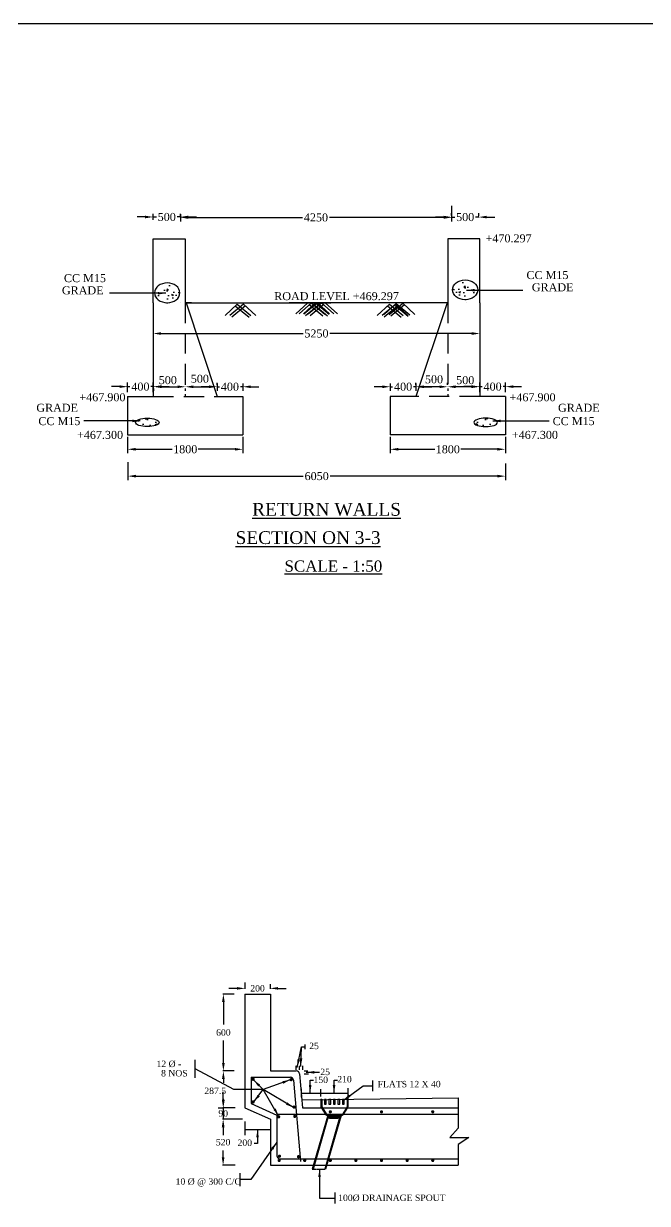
# Model space of a CAD drawing. Header units: millimetres. Extents: x 173 to 1182, y 179 to 1915.
# Drawn here: x 677 to 871.9, y 400 to 768.6 of the extents above; entities that cross this region are included whole.
import ezdxf

# ---------------------------------------------------------------- set-up
doc = ezdxf.new("R2010")
doc.units = ezdxf.units.MM
doc.linetypes.add('DASHED', pattern=[0.75, 0.5, -0.25])
doc.linetypes.add('HIDDEN', pattern=[9.525, 6.35, -3.175])
doc.styles.add('ROMANS', font='romans')
doc.styles.get("Standard").update_dxf_attribs({"font": 'times.ttf'})
doc.styles.add('TIMES NEW ROMAN', font='times.ttf')
doc.dimstyles.new('ISO-25', dxfattribs={"dimtxt": 2.5, "dimasz": 2.5, "dimexe": 1.25, "dimexo": 0.625, "dimtad": 0, "dimtih": 1, "dimtoh": 1, "dimlfac": 100, "dimtxsty": 'TIMES NEW ROMAN', "dimcen": 2.5, "dimadec": 0, "dimazin": 0, "dimtfac": 1, "dimtmove": 0, "dimatfit": 3, "dimfxl": 1, "dimarcsym": 0})
doc.dimstyles.get("Standard").update_dxf_attribs({"dimtxt": 2, "dimasz": 2.5, "dimexe": 0.18, "dimexo": 0.18, "dimgap": 1.5, "dimtad": 0, "dimtih": 1, "dimtoh": 1, "dimdec": 0, "dimlfac": 100, "dimzin": 0, "dimdsep": 46, "dimtxsty": 'ROMANS', "dimcen": 0.09, "dimadec": 0, "dimazin": 0, "dimtfac": 1, "dimtdec": 0, "dimtofl": 0, "dimtmove": 1, "dimatfit": 1, "dimfxl": 1, "dimtolj": 1, "dimtzin": 0, "dimarcsym": 0})

# ---------------------------------------------------------------- blocks, each defined once
blk = doc.blocks.new('*D21')
at = {"color": 0, "linetype": 'ByBlock', "lineweight": -2, "transparency": 16777216}
for p, q in [((717.47, 672.04), (717.47, 670.52)), ((719.97, 671.77), (764.35, 671.77)), ((817.04, 671.77), (772.67, 671.77)), ((819.54, 672.04), (819.54, 670.52))]:
    blk.add_line(p, q, dxfattribs=at)
at = {"color": 0, "linetype": 'ByBlock', "transparency": 16777216}
for points in [[(719.97, 672.19), (719.97, 671.35), (717.47, 671.77)], [(817.04, 672.19), (817.04, 671.35), (819.54, 671.77)]]:
    blk.add_solid(points, dxfattribs=at)
at = {"layer": 'Defpoints', "color": 0, "linetype": 'ByBlock', "transparency": 16777216}
for p in [(717.47, 672.67), (717.47, 671.77), (819.54, 672.67)]:
    blk.add_point(p, dxfattribs=at)
at = {"color": 0, "linetype": 'ByBlock', "transparency": 16777216, "insert": (768.51, 671.77), "char_height": 2.5, "attachment_point": 5}
blk.add_mtext('5250', dxfattribs=at)
blk = doc.blocks.new('*D22')
at = {"color": 0, "linetype": 'ByBlock', "lineweight": -2, "transparency": 16777216}
for p, q in [((709.6, 631.57), (709.6, 625.96)), ((827.55, 631.21), (827.55, 625.96)), ((712.1, 627.21), (764.41, 627.21)), ((825.05, 627.21), (772.75, 627.21))]:
    blk.add_line(p, q, dxfattribs=at)
at = {"color": 0, "linetype": 'ByBlock', "transparency": 16777216}
for points in [[(712.1, 627.63), (712.1, 626.8), (709.6, 627.21)], [(825.05, 627.63), (825.05, 626.8), (827.55, 627.21)]]:
    blk.add_solid(points, dxfattribs=at)
at = {"layer": 'Defpoints', "color": 0, "linetype": 'ByBlock', "transparency": 16777216}
for p in [(709.6, 632.19), (827.55, 631.83), (709.6, 627.21)]:
    blk.add_point(p, dxfattribs=at)
at = {"color": 0, "linetype": 'ByBlock', "transparency": 16777216, "insert": (768.58, 627.21), "char_height": 2.5, "attachment_point": 5}
blk.add_mtext('6050', dxfattribs=at)
blk = doc.blocks.new('*D23')
at = {"color": 0, "linetype": 'ByBlock', "lineweight": -2, "transparency": 16777216}
for p, q in [((810.74, 711.67), (810.74, 706.78)), ((725.98, 709.07), (725.98, 706.78)), ((728.48, 708.03), (764.14, 708.03)), ((808.24, 708.03), (772.58, 708.03))]:
    blk.add_line(p, q, dxfattribs=at)
at = {"color": 0, "linetype": 'ByBlock', "transparency": 16777216}
for points in [[(728.48, 708.44), (728.48, 707.61), (725.98, 708.03)], [(808.24, 708.44), (808.24, 707.61), (810.74, 708.03)]]:
    blk.add_solid(points, dxfattribs=at)
at = {"layer": 'Defpoints', "color": 0, "linetype": 'ByBlock', "transparency": 16777216}
for p in [(810.74, 712.3), (725.98, 709.7), (725.98, 708.03)]:
    blk.add_point(p, dxfattribs=at)
at = {"color": 0, "linetype": 'ByBlock', "transparency": 16777216, "insert": (768.36, 708.03), "char_height": 2.5, "attachment_point": 5}
blk.add_mtext('4250', dxfattribs=at)
blk = doc.blocks.new('*D24')
at = {"color": 0, "linetype": 'ByBlock', "lineweight": -2, "transparency": 16777216}
for p, q in [((714.99, 708.18), (712.49, 708.18)), ((717.49, 707.3), (717.49, 709.18)), ((717.49, 708.18), (718.49, 708.18)), ((725.98, 708.18), (724.97, 708.18)), ((725.98, 708.09), (725.98, 709.18)), ((728.48, 708.18), (730.98, 708.18))]:
    blk.add_line(p, q, dxfattribs=at)
at = {"color": 0, "linetype": 'ByBlock', "transparency": 16777216}
for points in [[(714.99, 708.59), (714.99, 707.76), (717.49, 708.18)], [(728.48, 708.59), (728.48, 707.76), (725.98, 708.18)]]:
    blk.add_solid(points, dxfattribs=at)
at = {"layer": 'Defpoints', "color": 0, "linetype": 'ByBlock', "transparency": 16777216}
for p in [(717.49, 708.18), (725.98, 707.84), (717.49, 707.05)]:
    blk.add_point(p, dxfattribs=at)
at = {"color": 0, "linetype": 'ByBlock', "transparency": 16777216, "insert": (721.73, 708.18), "char_height": 2.5, "attachment_point": 5}
blk.add_mtext('500', dxfattribs=at)
blk = doc.blocks.new('*D25')
at = {"color": 0, "linetype": 'ByBlock', "lineweight": -2, "transparency": 16777216}
for p, q in [((808.24, 708.14), (805.74, 708.14)), ((810.74, 708.6), (810.74, 709.39)), ((810.74, 708.14), (811.74, 708.14)), ((819.23, 708.14), (818.22, 708.14)), ((819.23, 708.43), (819.23, 709.39)), ((821.73, 708.14), (824.23, 708.14))]:
    blk.add_line(p, q, dxfattribs=at)
at = {"color": 0, "linetype": 'ByBlock', "transparency": 16777216}
for points in [[(808.24, 708.56), (808.24, 707.73), (810.74, 708.14)], [(821.73, 708.56), (821.73, 707.73), (819.23, 708.14)]]:
    blk.add_solid(points, dxfattribs=at)
at = {"layer": 'Defpoints', "color": 0, "linetype": 'ByBlock', "transparency": 16777216}
for p in [(810.74, 708.14), (810.74, 707.97), (819.23, 707.81)]:
    blk.add_point(p, dxfattribs=at)
at = {"color": 0, "linetype": 'ByBlock', "transparency": 16777216, "insert": (814.98, 708.14), "char_height": 2.5, "attachment_point": 5}
blk.add_mtext('500', dxfattribs=at)
blk = doc.blocks.new('*D35')
at = {"color": 0, "lineweight": -2, "transparency": 16777216}
for p, q in [((739.37, 432.39), (739.37, 434.89)), ((737.8, 429.89), (739.55, 429.89)), ((739.37, 429.89), (739.37, 426.29)), ((745.44, 426.29), (739.19, 426.29)), ((739.37, 423.79), (739.37, 421.29))]:
    blk.add_line(p, q, dxfattribs=at)
at = {"color": 0, "transparency": 16777216}
for points in [[(738.95, 432.39), (739.79, 432.39), (739.37, 429.89)], [(738.95, 423.79), (739.79, 423.79), (739.37, 426.29)]]:
    blk.add_solid(points, dxfattribs=at)
at = {"layer": 'Defpoints', "color": 0, "transparency": 16777216}
for p in [(737.62, 429.89), (739.37, 426.29), (745.62, 426.29)]:
    blk.add_point(p, dxfattribs=at)
at = {"color": 0, "transparency": 16777216, "insert": (739.37, 428.09), "char_height": 2, "attachment_point": 5}
blk.add_mtext('\\A1;90', dxfattribs=at)
blk = doc.blocks.new('*D36')
at = {"color": 0, "lineweight": -2, "transparency": 16777216}
for p, q in [((743.08, 426.29), (739.17, 426.29)), ((739.35, 423.79), (739.35, 421.61)), ((739.35, 414.39), (739.35, 416.57)), ((743.08, 411.89), (739.17, 411.89))]:
    blk.add_line(p, q, dxfattribs=at)
at = {"color": 0, "transparency": 16777216}
for points in [[(738.93, 423.79), (739.76, 423.79), (739.35, 426.29)], [(738.93, 414.39), (739.76, 414.39), (739.35, 411.89)]]:
    blk.add_solid(points, dxfattribs=at)
at = {"layer": 'Defpoints', "color": 0, "transparency": 16777216}
for p in [(743.26, 426.29), (739.35, 411.89), (743.26, 411.89)]:
    blk.add_point(p, dxfattribs=at)
at = {"color": 0, "transparency": 16777216, "insert": (739.35, 419.09), "char_height": 2, "attachment_point": 5}
blk.add_mtext('\\A1;520', dxfattribs=at)
blk = doc.blocks.new('*D39')
at = {"color": 0, "lineweight": -2, "transparency": 16777216}
for p, q in [((746.17, 469.04), (746.17, 466.99)), ((754.02, 468.53), (754.02, 466.99)), ((743.67, 467.17), (741.17, 467.17)), ((756.52, 467.17), (759.02, 467.17))]:
    blk.add_line(p, q, dxfattribs=at)
at = {"color": 0, "transparency": 16777216}
for points in [[(743.67, 467.59), (743.67, 466.76), (746.17, 467.17)], [(756.52, 467.59), (756.52, 466.76), (754.02, 467.17)]]:
    blk.add_solid(points, dxfattribs=at)
at = {"layer": 'Defpoints', "color": 0, "transparency": 16777216}
for p in [(746.17, 469.22), (754.02, 468.71), (754.02, 467.17)]:
    blk.add_point(p, dxfattribs=at)
at = {"color": 0, "transparency": 16777216, "insert": (750.1, 467.17), "char_height": 2, "attachment_point": 5}
blk.add_mtext('\\A1;200', dxfattribs=at)
blk = doc.blocks.new('*D40')
at = {"color": 0, "lineweight": -2, "transparency": 16777216}
for p, q in [((742.75, 465.39), (739.25, 465.39)), ((739.43, 462.89), (739.43, 455.91)), ((739.43, 443.89), (739.43, 450.87)), ((742.75, 441.39), (739.25, 441.39))]:
    blk.add_line(p, q, dxfattribs=at)
at = {"color": 0, "transparency": 16777216}
for points in [[(739.01, 462.89), (739.85, 462.89), (739.43, 465.39)], [(739.01, 443.89), (739.85, 443.89), (739.43, 441.39)]]:
    blk.add_solid(points, dxfattribs=at)
at = {"layer": 'Defpoints', "color": 0, "transparency": 16777216}
for p in [(739.43, 465.39), (742.93, 465.39), (742.93, 441.39)]:
    blk.add_point(p, dxfattribs=at)
at = {"color": 0, "transparency": 16777216, "insert": (739.43, 453.39), "char_height": 2, "attachment_point": 5}
blk.add_mtext('\\A1;600', dxfattribs=at)
blk = doc.blocks.new('*D41')
at = {"color": 0, "lineweight": -2, "transparency": 16777216}
for p, q in [((742.75, 441.39), (739.25, 441.39)), ((739.43, 438.89), (739.43, 437.66)), ((739.43, 432.39), (739.43, 432.62)), ((743.11, 429.89), (739.25, 429.89))]:
    blk.add_line(p, q, dxfattribs=at)
at = {"color": 0, "transparency": 16777216}
for points in [[(739.01, 438.89), (739.85, 438.89), (739.43, 441.39)], [(739.01, 432.39), (739.85, 432.39), (739.43, 429.89)]]:
    blk.add_solid(points, dxfattribs=at)
at = {"layer": 'Defpoints', "color": 0, "transparency": 16777216}
for p in [(742.93, 441.39), (739.43, 429.89), (743.29, 429.89)]:
    blk.add_point(p, dxfattribs=at)
at = {"color": 0, "transparency": 16777216, "insert": (736.88, 435.14), "char_height": 2, "attachment_point": 5}
blk.add_mtext('\\A1;287.5', dxfattribs=at)
blk = doc.blocks.new('*D60')
at = {"color": 0, "lineweight": -2, "transparency": 16777216}
for p, q in [((709.51, 653.44), (709.51, 656.42)), ((717.51, 653.44), (717.51, 656.42)), ((707.01, 655.17), (704.51, 655.17)), ((709.51, 655.17), (710.21, 655.17)), ((717.51, 655.17), (716.8, 655.17)), ((720.01, 655.17), (722.51, 655.17))]:
    blk.add_line(p, q, dxfattribs=at)
at = {"color": 0, "transparency": 16777216}
for points in [[(707.01, 655.59), (707.01, 654.76), (709.51, 655.17)], [(720.01, 655.59), (720.01, 654.76), (717.51, 655.17)]]:
    blk.add_solid(points, dxfattribs=at)
at = {"layer": 'Defpoints', "color": 0, "transparency": 16777216}
for p in [(709.51, 652.82), (717.51, 655.17), (717.51, 652.82)]:
    blk.add_point(p, dxfattribs=at)
at = {"color": 0, "transparency": 16777216, "insert": (713.51, 655.17), "char_height": 2.5, "attachment_point": 5}
blk.add_mtext('400', dxfattribs=at)
blk = doc.blocks.new('*D91')
at = {"color": 0, "lineweight": -2, "transparency": 16777216}
for p, q in [((737.48, 656.19), (737.48, 653.89)), ((745.48, 656.19), (745.48, 653.89)), ((734.98, 655.14), (732.48, 655.14)), ((737.48, 655.14), (738.18, 655.14)), ((745.48, 655.14), (744.78, 655.14)), ((747.98, 655.14), (750.48, 655.14))]:
    blk.add_line(p, q, dxfattribs=at)
at = {"color": 0, "transparency": 16777216}
for points in [[(734.98, 655.55), (734.98, 654.72), (737.48, 655.14)], [(747.98, 655.55), (747.98, 654.72), (745.48, 655.14)]]:
    blk.add_solid(points, dxfattribs=at)
at = {"layer": 'Defpoints', "color": 0, "transparency": 16777216}
for p in [(737.48, 656.82), (745.48, 656.82), (745.48, 655.14)]:
    blk.add_point(p, dxfattribs=at)
at = {"color": 0, "transparency": 16777216, "insert": (741.48, 655.14), "char_height": 2.5, "attachment_point": 5}
blk.add_mtext('400', dxfattribs=at)
blk = doc.blocks.new('*D98')
at = {"color": 0, "lineweight": -2, "transparency": 16777216}
for p, q in [((709.51, 639.49), (709.51, 634.35)), ((745.51, 639.49), (745.51, 634.35)), ((712.01, 635.6), (723.47, 635.6)), ((743.01, 635.6), (731.54, 635.6))]:
    blk.add_line(p, q, dxfattribs=at)
at = {"color": 0, "transparency": 16777216}
for points in [[(712.01, 636.02), (712.01, 635.19), (709.51, 635.6)], [(743.01, 636.02), (743.01, 635.19), (745.51, 635.6)]]:
    blk.add_solid(points, dxfattribs=at)
at = {"layer": 'Defpoints', "color": 0, "transparency": 16777216}
for p in [(709.51, 640.12), (745.51, 640.12), (745.51, 635.6)]:
    blk.add_point(p, dxfattribs=at)
at = {"color": 0, "transparency": 16777216, "insert": (727.51, 635.6), "char_height": 2.5, "attachment_point": 5, "style": 'TIMES NEW ROMAN'}
blk.add_mtext('1800', dxfattribs=at)
blk = doc.blocks.new('*D99')
at = {"color": 0, "lineweight": -2, "transparency": 16777216}
for p, q in [((737.48, 655.76), (737.48, 656.38)), ((727.51, 654.61), (727.51, 653.88)), ((730.01, 655.13), (734.98, 655.13))]:
    blk.add_line(p, q, dxfattribs=at)
at = {"color": 0, "transparency": 16777216}
for points in [[(730.01, 655.55), (730.01, 654.72), (727.51, 655.13)], [(734.98, 655.55), (734.98, 654.72), (737.48, 655.13)]]:
    blk.add_solid(points, dxfattribs=at)
at = {"layer": 'Defpoints', "color": 0, "transparency": 16777216}
for p in [(727.51, 655.24), (737.48, 655.13), (737.48, 655.13)]:
    blk.add_point(p, dxfattribs=at)
at = {"color": 0, "transparency": 16777216, "insert": (732.08, 657.62), "char_height": 2.5, "attachment_point": 5, "style": 'TIMES NEW ROMAN'}
blk.add_mtext('500', dxfattribs=at)
blk = doc.blocks.new('*D100')
at = {"color": 0, "lineweight": -2, "transparency": 16777216}
for p, q in [((727.6, 655.76), (727.6, 656.38)), ((717.62, 654.61), (717.62, 653.88)), ((720.12, 655.13), (725.1, 655.13))]:
    blk.add_line(p, q, dxfattribs=at)
at = {"color": 0, "transparency": 16777216}
for points in [[(720.12, 655.55), (720.12, 654.72), (717.62, 655.13)], [(725.1, 655.55), (725.1, 654.72), (727.6, 655.13)]]:
    blk.add_solid(points, dxfattribs=at)
at = {"layer": 'Defpoints', "color": 0, "transparency": 16777216}
for p in [(717.62, 655.24), (727.6, 655.13), (727.6, 655.13)]:
    blk.add_point(p, dxfattribs=at)
at = {"color": 0, "transparency": 16777216, "insert": (722.06, 657.19), "char_height": 2.5, "attachment_point": 5, "style": 'TIMES NEW ROMAN'}
blk.add_mtext('500', dxfattribs=at)
blk = doc.blocks.new('*D101')
at = {"color": 0, "lineweight": -2, "transparency": 16777216}
for p, q in [((819.55, 653.44), (819.55, 656.42)), ((827.55, 653.44), (827.55, 656.42)), ((817.05, 655.17), (814.55, 655.17)), ((819.55, 655.17), (820.25, 655.17)), ((827.55, 655.17), (826.85, 655.17)), ((830.05, 655.17), (832.55, 655.17))]:
    blk.add_line(p, q, dxfattribs=at)
at = {"color": 0, "transparency": 16777216}
for points in [[(817.05, 655.59), (817.05, 654.76), (819.55, 655.17)], [(830.05, 655.59), (830.05, 654.76), (827.55, 655.17)]]:
    blk.add_solid(points, dxfattribs=at)
at = {"layer": 'Defpoints', "color": 0, "transparency": 16777216}
for p in [(819.55, 655.17), (819.55, 652.82), (827.55, 652.82)]:
    blk.add_point(p, dxfattribs=at)
at = {"color": 0, "transparency": 16777216, "insert": (823.55, 655.17), "char_height": 2.5, "attachment_point": 5}
blk.add_mtext('400', dxfattribs=at)
blk = doc.blocks.new('*D102')
at = {"color": 0, "lineweight": -2, "transparency": 16777216}
for p, q in [((791.58, 656.19), (791.58, 653.89)), ((799.58, 656.19), (799.58, 653.89)), ((789.08, 655.14), (786.58, 655.14)), ((791.58, 655.14), (792.28, 655.14)), ((799.58, 655.14), (798.87, 655.14)), ((802.08, 655.14), (804.58, 655.14))]:
    blk.add_line(p, q, dxfattribs=at)
at = {"color": 0, "transparency": 16777216}
for points in [[(789.08, 655.55), (789.08, 654.72), (791.58, 655.14)], [(802.08, 655.55), (802.08, 654.72), (799.58, 655.14)]]:
    blk.add_solid(points, dxfattribs=at)
at = {"layer": 'Defpoints', "color": 0, "transparency": 16777216}
for p in [(791.58, 656.82), (799.58, 656.82), (791.58, 655.14)]:
    blk.add_point(p, dxfattribs=at)
at = {"color": 0, "transparency": 16777216, "insert": (795.58, 655.14), "char_height": 2.5, "attachment_point": 5}
blk.add_mtext('400', dxfattribs=at)
blk = doc.blocks.new('*D103')
at = {"color": 0, "lineweight": -2, "transparency": 16777216}
for p, q in [((791.55, 639.49), (791.55, 634.35)), ((827.55, 639.49), (827.55, 634.35)), ((794.05, 635.6), (805.52, 635.6)), ((825.05, 635.6), (813.59, 635.6))]:
    blk.add_line(p, q, dxfattribs=at)
at = {"color": 0, "transparency": 16777216}
for points in [[(794.05, 636.02), (794.05, 635.19), (791.55, 635.6)], [(825.05, 636.02), (825.05, 635.19), (827.55, 635.6)]]:
    blk.add_solid(points, dxfattribs=at)
at = {"layer": 'Defpoints', "color": 0, "transparency": 16777216}
for p in [(791.55, 640.12), (827.55, 640.12), (791.55, 635.6)]:
    blk.add_point(p, dxfattribs=at)
at = {"color": 0, "transparency": 16777216, "insert": (809.55, 635.6), "char_height": 2.5, "attachment_point": 5, "style": 'TIMES NEW ROMAN'}
blk.add_mtext('1800', dxfattribs=at)
blk = doc.blocks.new('*D104')
at = {"color": 0, "lineweight": -2, "transparency": 16777216}
for p, q in [((799.58, 655.76), (799.58, 656.38)), ((807.05, 655.13), (802.08, 655.13)), ((809.55, 654.61), (809.55, 653.88))]:
    blk.add_line(p, q, dxfattribs=at)
at = {"color": 0, "transparency": 16777216}
for points in [[(802.08, 655.55), (802.08, 654.72), (799.58, 655.13)], [(807.05, 655.55), (807.05, 654.72), (809.55, 655.13)]]:
    blk.add_solid(points, dxfattribs=at)
at = {"layer": 'Defpoints', "color": 0, "transparency": 16777216}
for p in [(799.58, 655.13), (799.58, 655.13), (809.55, 655.24)]:
    blk.add_point(p, dxfattribs=at)
at = {"color": 0, "transparency": 16777216, "insert": (805.24, 657.45), "char_height": 2.5, "attachment_point": 5, "style": 'TIMES NEW ROMAN'}
blk.add_mtext('500', dxfattribs=at)
blk = doc.blocks.new('*D105')
at = {"color": 0, "lineweight": -2, "transparency": 16777216}
for p, q in [((809.46, 655.76), (809.46, 656.38)), ((816.94, 655.13), (811.96, 655.13)), ((819.44, 654.61), (819.44, 653.88))]:
    blk.add_line(p, q, dxfattribs=at)
at = {"color": 0, "transparency": 16777216}
for points in [[(811.96, 655.55), (811.96, 654.72), (809.46, 655.13)], [(816.94, 655.55), (816.94, 654.72), (819.44, 655.13)]]:
    blk.add_solid(points, dxfattribs=at)
at = {"layer": 'Defpoints', "color": 0, "transparency": 16777216}
for p in [(809.46, 655.13), (809.46, 655.13), (819.44, 655.24)]:
    blk.add_point(p, dxfattribs=at)
at = {"color": 0, "transparency": 16777216, "insert": (815, 657.19), "char_height": 2.5, "attachment_point": 5, "style": 'TIMES NEW ROMAN'}
blk.add_mtext('500', dxfattribs=at)

msp = doc.modelspace()

# ---------------------------------------------------------------- hatches: boundary and pattern name
h = msp.add_hatch()
h.set_pattern_fill('AR-CONC', color=256, scale=0.03, style=0)
h.set_pattern_definition([(130, (1779.76, 879.3265), (-5.46554, -0.478173), [0.5715, -6.2865]), (185, (1779.76, 879.3265), (1.057285, 5.7317), [0.4572, -5.0292]), (79.549, (1779.3044, 879.2867), (-4.408275, 5.2535), [0.4857, -5.3427]), (133.8158, (1779.76, 880.8505), (-8.13237, -1.26127), [0.85725, -9.42975]), (83.3644, (1779.082, 880.7454), (-7.122127, 7.422767), [0.72855, -8.01405]), (188.816, (1779.76, 880.8505), (-7.12214, 7.422754), [0.6858, -7.5438]), (159, (1778.998, 880.4695), (-4.548446, -3.067966), [0.5715, -6.2865]), (214, (1778.998, 880.4695), (-1.85406, 5.52564), [0.4572, -5.0292]), (108.5486, (1778.619, 880.214), (-6.402495, 2.457686), [0.4857, -5.3427]), (142.5, (1779.7598, 879.3265), (-0.092658, 2.536651), [0, -4.96824, 0, -5.1054, 0, -5.04825]), (172.5, (1779.7598, 879.3265), (-2.00459, 3.005417), [0, -2.91084, 0, -4.85394, 0, -1.92405]), (212.5, (1781.459, 879.3265), (-4.067718, -0.1718623), [0, -1.905, 0, -5.9436, 0, -7.8867]), (222.5, (1782.221, 879.3265), (-4.443875, 0.762795), [0, -2.4765, 0, -3.94716, 0, -5.6007])])
edge = h.paths.add_edge_path()
edge.add_ellipse((721.88985, 684.472), major_axis=(3.94376, 0), ratio=0.784812663, start_angle=0, end_angle=360, ccw=False)
h = msp.add_hatch()
h.set_pattern_fill('AR-CONC', color=256, scale=0.03, style=0)
h.set_pattern_definition([(50, (-242.899, 880.286), (5.46554, -0.478173), [0.5715, -6.2865]), (355, (-242.899, 880.286), (-1.057285, 5.7317), [0.4572, -5.0292]), (100.451, (-242.4436, 880.246), (4.408275, 5.2535), [0.4857, -5.3427]), (46.1842, (-242.899, 881.81), (8.13237, -1.26127), [0.85725, -9.42975]), (96.6356, (-242.221, 881.705), (7.122127, 7.422767), [0.72855, -8.01405]), (351.184, (-242.899, 881.81), (7.12214, 7.422754), [0.6858, -7.5438]), (21, (-242.137, 881.429), (4.548446, -3.067966), [0.5715, -6.2865]), (326, (-242.137, 881.429), (1.85406, 5.52564), [0.4572, -5.0292]), (71.4514, (-241.758, 881.1733), (6.402495, 2.457686), [0.4857, -5.3427]), (37.5, (-242.899, 880.286), (0.092658, 2.536651), [0, -4.96824, 0, -5.1054, 0, -5.04825]), (7.5, (-242.899, 880.286), (2.00459, 3.005417), [0, -2.91084, 0, -4.85394, 0, -1.92405]), (327.5, (-244.5983, 880.286), (4.067718, -0.1718623), [0, -1.905, 0, -5.9436, 0, -7.8867]), (317.5, (-245.3603, 880.286), (4.443875, 0.762795), [0, -2.4765, 0, -3.94716, 0, -5.6007])])
edge = h.paths.add_edge_path()
edge.add_ellipse((814.97095, 685.43142), major_axis=(-3.94376, 0), ratio=0.784812663, start_angle=0, end_angle=360)
h = msp.add_hatch()
h.set_pattern_fill('AR-CONC', color=256, scale=0.03, style=0)
h.set_pattern_definition([(50, (-342.161, 875.74), (5.46554, -0.478173), [0.5715, -6.2865]), (355, (-342.161, 875.74), (-1.057285, 5.7317), [0.4572, -5.0292]), (100.451, (-341.7055, 875.7003), (4.408275, 5.2535), [0.4857, -5.3427]), (46.1842, (-342.161, 877.264), (8.13237, -1.26127), [0.85725, -9.42975]), (96.6356, (-341.483, 877.159), (7.122127, 7.422767), [0.72855, -8.01405]), (351.184, (-342.161, 877.264), (7.12214, 7.422754), [0.6858, -7.5438]), (21, (-341.399, 876.883), (4.548446, -3.067966), [0.5715, -6.2865]), (326, (-341.399, 876.883), (1.85406, 5.52564), [0.4572, -5.0292]), (71.4514, (-341.02, 876.6275), (6.402495, 2.457686), [0.4857, -5.3427]), (37.5, (-342.161, 875.7401), (0.092658, 2.536651), [0, -4.96824, 0, -5.1054, 0, -5.04825]), (7.5, (-342.161, 875.74), (2.00459, 3.005417), [0, -2.91084, 0, -4.85394, 0, -1.92405]), (327.5, (-343.8602, 875.7401), (4.067718, -0.1718623), [0, -1.905, 0, -5.9436, 0, -7.8867]), (317.5, (-344.6222, 875.74), (4.443875, 0.762795), [0, -2.4765, 0, -3.94716, 0, -5.6007])])
edge = h.paths.add_edge_path()
edge.add_ellipse((715.66263, 644.00704), major_axis=(-3.68465, 0), ratio=0.36, start_angle=0, end_angle=360)
h = msp.add_hatch()
h.set_pattern_fill('AR-CONC', color=256, scale=0.03, style=0)
h.set_pattern_definition([(130, (1879.218, 875.74), (-5.46554, -0.478173), [0.5715, -6.2865]), (185, (1879.218, 875.74), (1.057285, 5.7317), [0.4572, -5.0292]), (79.549, (1878.7624, 875.7003), (-4.408275, 5.2535), [0.4857, -5.3427]), (133.8158, (1879.218, 877.264), (-8.13237, -1.26127), [0.85725, -9.42975]), (83.3644, (1878.54, 877.159), (-7.122127, 7.422767), [0.72855, -8.01405]), (188.816, (1879.218, 877.264), (-7.12214, 7.422754), [0.6858, -7.5438]), (159, (1878.456, 876.883), (-4.548446, -3.067966), [0.5715, -6.2865]), (214, (1878.456, 876.883), (-1.85406, 5.52564), [0.4572, -5.0292]), (108.5486, (1878.077, 876.6275), (-6.402495, 2.457686), [0.4857, -5.3427]), (142.5, (1879.2179, 875.7401), (-0.092658, 2.536651), [0, -4.96824, 0, -5.1054, 0, -5.04825]), (172.5, (1879.218, 875.74), (-2.00459, 3.005417), [0, -2.91084, 0, -4.85394, 0, -1.92405]), (212.5, (1880.9172, 875.7401), (-4.067718, -0.1718623), [0, -1.905, 0, -5.9436, 0, -7.8867]), (222.5, (1881.679, 875.74), (-4.443875, 0.762795), [0, -2.4765, 0, -3.94716, 0, -5.6007])])
edge = h.paths.add_edge_path()
edge.add_ellipse((821.3943, 644.00704), major_axis=(3.68465, 0), ratio=0.36, start_angle=0, end_angle=360, ccw=False)
h = msp.add_hatch()
h.set_pattern_fill('LINE', color=256, scale=0.05, angle=45, style=0)
h.set_pattern_definition([(45, (729.09836, 427.98814), (-0.1122532, 0.1122532), [])])
h.paths.add_polyline_path([(772.8759, 427.75237), (772.55918, 426.65565), (775.21365, 426.65565), (775.52141, 427.72133)])

# ---------------------------------------------------------------- linework, layer by layer
for p, q in [((173.25993, 768.60179), (1063.25993, 768.60179)), ((717.50503, 681.37512), (717.50503, 701.37512)), ((717.50503, 701.37512), (727.50503, 701.37512)), ((727.50503, 701.37512), (727.50503, 681.37512)), ((819.5519, 701.37512), (809.5519, 701.37512)), ((809.5519, 701.37512), (809.5519, 681.37512)), ((819.5519, 681.37512), (819.5519, 701.37512)), ((717.50503, 681.37512), (717.50503, 652.11512)), ((726.00503, 681.37512), (726.00503, 681.37512)), ((727.50503, 681.37512), (772.98739, 681.37512)), ((729.50503, 681.37512), (727.75503, 681.37512)), ((727.75503, 681.37512), (737.50503, 652.11512)), ((739.94465, 677.43401), (743.762, 680.94326)), ((743.762, 680.94326), (739.94465, 677.43401)), ((745.75672, 680.89448), (741.48076, 677.35084)), ((746.34755, 680.38868), (742.0716, 676.84505)), ((743.15874, 680.38868), (747.43469, 676.84505)), ((743.74957, 680.89448), (748.02553, 677.35084)), ((745.74429, 680.94326), (749.56164, 677.43401)), ((809.5519, 681.37512), (760.02268, 681.37512)), ((765.8363, 681.3971), (762.01895, 677.88784)), ((763.1474, 677.88784), (766.96475, 681.3971)), ((809.5519, 681.37512), (764.06954, 681.37512)), ((768.24788, 681.3971), (764.43053, 677.88784)), ((768.82147, 681.34831), (764.54551, 677.80467)), ((769.41231, 680.84252), (765.13635, 677.29888)), ((770.2426, 681.34831), (765.96664, 677.80467)), ((766.22349, 680.84252), (770.49945, 677.29888)), ((770.83344, 680.84252), (766.55748, 677.29888)), ((766.81433, 681.34831), (771.09029, 677.80467)), ((767.64462, 680.84252), (771.92058, 677.29888)), ((768.23546, 681.34831), (772.51141, 677.80467)), ((768.80904, 681.3971), (772.62639, 677.88784)), ((773.90952, 677.88784), (770.09217, 681.3971)), ((771.22062, 681.3971), (775.03797, 677.88784)), ((791.31264, 680.94326), (787.49529, 677.43401)), ((793.30735, 680.89448), (789.03139, 677.35084)), ((793.89819, 680.38868), (789.62223, 676.84505)), ((789.65309, 677.73877), (793.47044, 681.24803)), ((793.47044, 681.24803), (789.65309, 677.73877)), ((790.70937, 680.38868), (794.98533, 676.84505)), ((795.46516, 681.19924), (791.1892, 677.6556)), ((791.30021, 680.89448), (795.57617, 677.35084)), ((796.05599, 680.69345), (791.78004, 677.14981)), ((792.86718, 680.69345), (797.14313, 677.14981)), ((793.29493, 680.94326), (797.11228, 677.43401)), ((797.11228, 677.43401), (793.29493, 680.94326)), ((793.45801, 681.19924), (797.73397, 677.6556)), ((795.45273, 681.24803), (799.27008, 677.73877)), ((809.3019, 681.37512), (799.5519, 652.11512)), ((815.36811, 681.37512), (815.36811, 681.37512)), ((819.5519, 681.37512), (819.5519, 652.11512)), ((709.50503, 652.11512), (709.50503, 640.11512)), ((709.50503, 652.11512), (717.50503, 652.11512)), ((737.50503, 652.11512), (745.50503, 652.11512)), ((745.50503, 652.11512), (745.50503, 640.11512)), ((799.5519, 652.11512), (791.5519, 652.11512)), ((791.5519, 652.11512), (791.5519, 640.11512)), ((827.5519, 652.11512), (819.5519, 652.11512)), ((827.5519, 652.11512), (827.5519, 640.11512)), ((709.50503, 640.11512), (745.50503, 640.11512)), ((827.5519, 640.11512), (791.5519, 640.11512)), ((746.1164, 465.38984), (746.1164, 429.88984)), ((746.1164, 465.38984), (754.1164, 465.38984)), ((754.1164, 465.38984), (754.1164, 441.38984)), ((764.98815, 448.20335), (764.98815, 449.5944)), ((730.62196, 439.17298), (730.62196, 444.86349)), ((762.1164, 442.93936), (762.1164, 441.72292)), ((762.1164, 442.93936), (762.1164, 441.72292)), ((763.1164, 442.93936), (763.1164, 441.72292)), ((763.1164, 442.93936), (763.1164, 441.72292)), ((764.1164, 442.93936), (764.1164, 441.72292)), ((764.1164, 442.93936), (764.1164, 441.72292)), ((742.69862, 435.56676), (730.62196, 442.01823)), ((748.1164, 439.38984), (754.1164, 439.38984)), ((748.1164, 439.38984), (748.1164, 431.18301)), ((754.1164, 441.38984), (762.19958, 441.38984)), ((754.1164, 439.38984), (760.36595, 439.38984)), ((763.19582, 440.47646), (764.1164, 429.88984)), ((764.62123, 440.47646), (766.04664, 440.47646)), ((764.7096, 441.38984), (765.8238, 441.38984)), ((751.83583, 435.56676), (742.69862, 435.56676)), ((761.36219, 438.47646), (763.56972, 413.08984)), ((763.8295, 433.18916), (763.8295, 435.74692)), ((769.90226, 433.41666), (769.90226, 435.65899)), ((778.36906, 432.51549), (778.36906, 436.01073)), ((786.09386, 435.03821), (786.09386, 438.39865)), ((763.8295, 434.46804), (778.36906, 434.46804)), ((763.89901, 432.38984), (812.79243, 432.9704)), ((770.17317, 432.46127), (769.90179, 432.46127)), ((769.91544, 432.51338), (769.91544, 430.16081)), ((770.15544, 432.51338), (770.15544, 430.11338)), ((778.36906, 432.51549), (778.0434, 432.51549)), ((778.07544, 432.51338), (778.07544, 430.11338)), ((778.31544, 432.51338), (778.31544, 432.51338)), ((778.31544, 432.51338), (778.31544, 430.11338)), ((778.31544, 432.51338), (778.31544, 430.16081)), ((812.79243, 432.9704), (812.79243, 423.4622)), ((746.1164, 429.88984), (754.1164, 426.28984)), ((748.1164, 431.18301), (756.1164, 427.58301)), ((756.1164, 427.89316), (812.79243, 427.89316)), ((764.1164, 429.88984), (812.79243, 429.88984)), ((769.98006, 429.94281), (771.46689, 427.65538)), ((770.15544, 430.11338), (771.71544, 427.71338)), ((771.71544, 427.71338), (772.8759, 427.75237)), ((772.8759, 427.75237), (772.55918, 426.65565)), ((772.8759, 427.75237), (775.52141, 427.72133)), ((775.52141, 427.72133), (775.21365, 426.65565)), ((776.51544, 427.71338), (775.52141, 427.72133)), ((778.07544, 430.11338), (776.51544, 427.71338)), ((778.25082, 429.94281), (776.76399, 427.65538)), ((746.08698, 425.53076), (746.08698, 421.3253)), ((754.1164, 426.28984), (754.1164, 411.88984)), ((756.1164, 427.58301), (756.1164, 414.88651)), ((772.0244, 427.47338), (767.17761, 410.68984)), ((772.28693, 427.48658), (767.43633, 410.68984)), ((775.93463, 427.46049), (771.09156, 410.68984)), ((776.18119, 427.45774), (771.33891, 410.68984)), ((771.80227, 427.47338), (772.54946, 427.51575)), ((772.54946, 427.51575), (772.30108, 426.65565)), ((772.55918, 426.65565), (772.30108, 426.65565)), ((772.55918, 426.65565), (775.21365, 426.65565)), ((775.50279, 426.65565), (775.21365, 426.65565)), ((775.73601, 427.46324), (775.50279, 426.65565)), ((775.73601, 427.46324), (776.42861, 427.47338)), ((746.08698, 423.10453), (754.1164, 423.10453)), ((812.79243, 423.4622), (810.19577, 420.60518)), ((810.19577, 420.60518), (816.10149, 420.54369)), ((816.10149, 420.54369), (812.79243, 418.44594)), ((812.79243, 418.44594), (812.79243, 411.88984)), ((757.1164, 413.88651), (812.79243, 413.88651)), ((744.65523, 405.3383), (744.65523, 409.48943)), ((754.1164, 411.88984), (812.79243, 411.88984)), ((774.36338, 399.99049), (774.36338, 403.35092))]:
    msp.add_line(p, q)
at = {"linetype": 'HIDDEN'}
for p, q in [((727.50503, 681.37512), (727.50503, 652.11512)), ((809.5519, 681.37512), (809.5519, 652.47512)), ((809.5519, 681.37512), (809.5519, 652.11512)), ((717.50503, 652.11512), (737.50503, 652.11512)), ((819.5519, 652.11512), (799.5519, 652.11512))]:
    msp.add_line(p, q, dxfattribs=at)
at = {"linetype": 'DASHED', "ltscale": 0.1}
msp.add_line((767.17761, 410.68984), (771.33891, 410.68984), dxfattribs=at)
at = {"const_width": 0.5}
for points in [[(748.47716, 438.7741, 1), (748.97716, 438.7741, 1)], [(760.34504, 438.65188, 1), (760.84504, 438.65188, 1)], [(748.47716, 431.68551, 1), (748.97716, 431.68551, 1)], [(761.26266, 430.09669, 1), (761.76266, 430.09669, 1)], [(761.48178, 427.18631, -1), (761.98178, 427.18631, -1)], [(772.58959, 428.6106, -1), (773.08959, 428.6106, -1)], [(788.58959, 428.6106, -1), (789.08959, 428.6106, -1)], [(804.58959, 428.6106, -1), (805.08959, 428.6106, -1)], [(756.45276, 427.04276, -1), (756.95276, 427.04276, -1)], [(756.58959, 413.40497, -1), (757.08959, 413.40497, -1)], [(756.70936, 414.72111, -1), (757.20936, 414.72111, -1)], [(762.63772, 414.60147, -1), (763.13772, 414.60147, -1)], [(764.58959, 413.40497, -1), (765.08959, 413.40497, -1)], [(772.58959, 413.40497, -1), (773.08959, 413.40497, -1)], [(780.58959, 413.40497, -1), (781.08959, 413.40497, -1)], [(788.58959, 413.40497, -1), (789.08959, 413.40497, -1)], [(796.58959, 413.40497, -1), (797.08959, 413.40497, -1)], [(804.58959, 413.40497, -1), (805.08959, 413.40497, -1)]]:
    msp.add_lwpolyline(points, format="xyb", close=True, dxfattribs=at)
for points in [[(771.57201, 432.47523), (771.00617, 432.47523), (771.00617, 430.94914), (771.57201, 430.94914)], [(772.97201, 432.47523), (772.40617, 432.47523), (772.40617, 430.94914), (772.97201, 430.94914)], [(774.37201, 432.47523), (773.80617, 432.47523), (773.80617, 430.94914), (774.37201, 430.94914)], [(775.77201, 432.47523), (775.20617, 432.47523), (775.20617, 430.94914), (775.77201, 430.94914)], [(777.17201, 432.47523), (776.60617, 432.47523), (776.60617, 430.94914), (777.17201, 430.94914)]]:
    msp.add_lwpolyline(points, close=True)
for centre, radius, start, end in [((760.36595, 438.38984), 1, 4.9697407, 90), ((762.19958, 440.38984), 1, 4.9697407, 90), ((770.31544, 430.16081), 0.4, 180, 213.0238676), ((771.80227, 427.87338), 0.4, 213.0238676, 270), ((776.42861, 427.87338), 0.4, 270, 326.9761324), ((777.91544, 430.16081), 0.4, 326.9761324, 0), ((757.1164, 414.88651), 1, 180, 270)]:
    msp.add_arc(centre, radius, start, end)
at = {"extrusion": (0, 0, -1)}
for centre, major_axis, ratio in [((721.88985, 684.472), (3.94376, 0), 0.784812663), ((821.3943, 644.00704), (3.68465, 0), 0.36)]:
    msp.add_ellipse(centre, major_axis=major_axis, ratio=ratio, dxfattribs=at)
for centre, major_axis, ratio in [((814.97095, 685.43142), (-3.94376, 0), 0.784812663), ((715.66263, 644.00704), (-3.68465, 0), 0.36)]:
    msp.add_ellipse(centre, major_axis=major_axis, ratio=ratio)
at = {"layer": 'Defpoints', "color": 0, "linetype": 'ByBlock'}
for p in [(769.94921, 432.48232), (775.77201, 432.47523), (776.60617, 432.47523), (778.31544, 432.51338), (778.31544, 432.51338), (778.31544, 430.11338), (774.99655, 426.65565)]:
    msp.add_point(p, dxfattribs=at)

# ---------------------------------------------------------------- texts
for s, height, p in [('+470.297', 2.5, (821.35019, 700.25457)), ('ROAD LEVEL +469.297', 2.5, (755.31809, 682.19378)), ('+467.900', 2.5, (694.43008, 650.6089)), ('+467.900', 2.5, (828.82728, 650.6089)), ('+467.300', 2.5, (693.68942, 638.85457)), ('+467.300', 2.5, (829.56794, 638.85457)), ('%%URETURN WALLS', 4, (748.43557, 614.83417)), ('%%USECTION ON 3-3', 4, (743.23725, 606.01108)), ('%%USCALE - 1:50', 3.5, (758.53117, 597.36266)), ('12 %%C -', 2, (718.54156, 442.57466)), ('8 NOS ', 2, (719.96617, 439.66057)), ('FLATS 12 X 40', 2, (787.59665, 436.27407)), ('10 %%C @ 300 C/C', 2, (724.50561, 405.83248)), ('100%%C DRAINAGE SPOUT', 2, (775.29294, 400.74428))]:
    msp.add_text(s, height=height).set_placement(p)
at = {"char_height": 2.5}
for s, insert, attachment_point in [('CC M15', (689.6139, 690.32589), 1), ('CC M15', (847.2469, 691.2853), 3), (' GRADE', (688.04012, 686.50667), 1), (' GRADE', (848.82068, 687.46609), 3), (' GRADE', (680.05486, 649.82614), 1), (' GRADE', (857.00207, 649.82614), 3), ('CC M15', (681.62864, 645.6471), 1), ('CC M15', (855.42828, 645.6471), 3)]:
    msp.add_mtext(s, dxfattribs=dict(at, insert=insert, attachment_point=attachment_point))
at = {"color": 0, "linetype": 'ByBlock', "char_height": 2, "attachment_point": 5}
for s, insert in [('\\A1;25', (767.75783, 449.17191)), ('150', (769.85664, 438.59728)), ('\\A1;25', (771.23207, 441.05464)), ('210', (777.27268, 438.78487)), ('200', (746.12061, 418.92859))]:
    msp.add_mtext(s, dxfattribs=dict(at, insert=insert))

# ---------------------------------------------------------------- dimensions: what is measured, and where the dimension line sits
at = {"linetype": 'ByBlock'}
for base, p1, p2, text, override, picture, middle in [((725.97931, 708.02694), (810.73866, 712.29547), (725.97931, 709.69972), '4250', {"dimtxsty": 'Standard'}, '*D23', (768.35899, 708.02694)), ((717.4872, 708.17716), (725.97931, 707.83796), (717.4872, 707.05309), '500', {"dimexe": 1, "dimexo": 0.25, "dimtxsty": 'Standard'}, '*D24', (721.73326, 708.17716)), ((810.73866, 708.14451), (819.22502, 707.80531), (810.73866, 707.97491), '500', {"dimtxsty": 'Standard'}, '*D25', (814.98184, 708.14451)), ((717.47297, 671.76995), (819.54391, 672.66859), (717.47297, 672.66859), '5250', {"dimtxsty": 'Standard'}, '*D21', (768.50844, 671.76995)), ((709.60406, 627.21411), (827.5519, 631.8308), (709.60406, 632.19379), '6050', {"dimtxsty": 'Standard'}, '*D22', (768.57798, 627.21411))]:
    dim = msp.add_linear_dim(base=base, p1=p1, p2=p2, text=text, dimstyle='ISO-25', override=override, dxfattribs=at)
    dim.commit()
    dim.dimension.update_dxf_attribs({"geometry": picture, "text_midpoint": middle})
for base, p1, p2, text, dimstyle, override, picture, middle in [((717.50503, 655.17459), (709.50503, 652.815), (717.50503, 652.815), '400', 'ISO-25', {"dimtxsty": 'Standard'}, '*D60', (713.50503, 655.17459)), ((754.02327, 467.17236), (746.16715, 469.22005), (754.02327, 468.70813), '200', 'Standard', {"dimscale": 1, "dimtxsty": 'Standard'}, '*D39', (750.09521, 467.17236))]:
    dim = msp.add_linear_dim(base=base, p1=p1, p2=p2, text=text, dimstyle=dimstyle, override=override)
    dim.commit()
    dim.dimension.update_dxf_attribs({"geometry": picture, "text_midpoint": middle})
for base, p1, p2, text, override, picture, middle in [((727.59729, 655.13433), (717.62117, 655.23571), (727.59729, 655.13433), '500', {"dimtmove": 2}, '*D100', (722.05595, 657.18813)), ((737.48115, 655.13433), (727.50503, 655.23571), (737.48115, 655.13433), '500', {"dimtmove": 2}, '*D99', (732.08241, 657.62129)), ((745.48115, 655.13513), (737.48115, 656.81852), (745.48115, 656.81852), '400', {"dimtxsty": 'Standard'}, '*D91', (741.48115, 655.13513))]:
    dim = msp.add_linear_dim(base=base, p1=p1, p2=p2, text=text, dimstyle='ISO-25', override=override)
    dim.commit()
    dim.dimension.update_dxf_attribs({"geometry": picture, "text_midpoint": middle, "dimtype": 160})
for base, p1, p2, angle, text, dimstyle, override, picture, middle in [((791.57578, 655.13513), (799.57578, 656.81852), (791.57578, 656.81852), 180, '400', 'ISO-25', {"dimtxsty": 'Standard'}, '*D102', (795.57578, 655.13513)), ((799.57578, 655.13433), (809.5519, 655.23571), (799.57578, 655.13433), 180, '500', 'ISO-25', {"dimtmove": 2}, '*D104', (805.23697, 657.45218)), ((809.45964, 655.13433), (819.43575, 655.23571), (809.45964, 655.13433), 180, '500', 'ISO-25', {"dimtmove": 2}, '*D105', (815.00098, 657.18813)), ((739.43106, 429.88984), (742.93258, 441.38984), (743.29456, 429.88984), 90, '287.5', 'Standard', {"dimscale": 1, "dimtxsty": 'Standard', "dimtmove": 2}, '*D41', (736.87937, 435.14104)), ((739.37147, 426.28984), (737.61551, 429.88984), (745.61551, 426.28984), 90, '90', 'Standard', {"dimscale": 1, "dimtxsty": 'Standard'}, '*D35', (739.37147, 428.08984))]:
    dim = msp.add_linear_dim(base=base, p1=p1, p2=p2, angle=angle, text=text, dimstyle=dimstyle, override=override)
    dim.commit()
    dim.dimension.update_dxf_attribs({"geometry": picture, "text_midpoint": middle, "dimtype": 160})
for base, p1, p2, angle, text, dimstyle, override, picture, middle in [((819.5519, 655.17459), (827.5519, 652.815), (819.5519, 652.815), 180, '400', 'ISO-25', {"dimtxsty": 'Standard'}, '*D101', (823.5519, 655.17459)), ((739.43106, 465.38984), (742.93258, 441.38984), (742.93258, 465.38984), 90, '600', 'Standard', {"dimscale": 1, "dimtxsty": 'Standard'}, '*D40', (739.43106, 453.38984)), ((739.34815, 411.88984), (743.25635, 426.28984), (743.25635, 411.88984), 90, '520', 'Standard', {"dimscale": 1, "dimtxsty": 'Standard'}, '*D36', (739.34815, 419.08984))]:
    dim = msp.add_linear_dim(base=base, p1=p1, p2=p2, angle=angle, text=text, dimstyle=dimstyle, override=override)
    dim.commit()
    dim.dimension.update_dxf_attribs({"geometry": picture, "text_midpoint": middle})
dim = msp.add_linear_dim(base=(745.50503, 635.60377), p1=(709.50503, 640.11512), p2=(745.50503, 640.11512), text='1800', dimstyle='ISO-25')
dim.commit()
dim.dimension.update_dxf_attribs({"geometry": '*D98', "text_midpoint": (727.50503, 635.60377)})
dim = msp.add_linear_dim(base=(791.5519, 635.60377), p1=(827.5519, 640.11512), p2=(791.5519, 640.11512), angle=180, text='1800', dimstyle='ISO-25')
dim.commit()
dim.dimension.update_dxf_attribs({"geometry": '*D103', "text_midpoint": (809.5519, 635.60377)})

# ---------------------------------------------------------------- leaders
for points, dimstyle, override in [([(815.40529, 685.30342), (833.02396, 685.30342)], 'ISO-25', {"dimgap": 0.625, "dimtad": 0, "dimtxsty": 'Standard'}), ([(721.45551, 684.344), (703.83684, 684.344)], 'ISO-25', {"dimgap": 0.625, "dimtad": 0, "dimtxsty": 'Standard'}), ([(713.47025, 644.4672), (695.85158, 644.4672)], 'ISO-25', {"dimgap": 0.625, "dimtad": 0, "dimtxsty": 'Standard'}), ([(823.58668, 644.4672), (841.20534, 644.4672)], 'ISO-25', {"dimgap": 0.625, "dimtad": 0, "dimtxsty": 'Standard'}), ([(762.48119, 442.50004), (763.81823, 448.95451)], 'Standard', {"dimscale": 1, "dimtxsty": 'Standard'}), ([(763.59539, 442.77825), (763.81823, 448.95451), (764.98815, 448.89887)], 'Standard', {"dimscale": 1, "dimtxsty": 'Standard'}), ([(765.32757, 440.94669), (769.49398, 440.94669)], 'Standard', {"dimscale": 1, "dimtxsty": 'Standard'}), ([(748.86593, 438.56615), (751.83583, 435.56676)], 'Standard', {"dimscale": 1, "dimtxsty": 'Standard'}), ([(748.97716, 431.68551), (751.83583, 435.56676)], 'Standard', {"dimscale": 1, "dimtxsty": 'Standard'}), ([(760.34844, 438.61082), (751.83583, 435.56676)], 'Standard', {"dimscale": 1, "dimtxsty": 'Standard'}), ([(761.30458, 429.95812), (751.83583, 435.56676), (751.95931, 435.56676)], 'Standard', {"dimscale": 1, "dimtxsty": 'Standard'}), ([(756.70276, 427.29276), (751.83583, 435.56676)], 'Standard', {"dimscale": 1, "dimtxsty": 'Standard'}), ([(766.54786, 434.46804), (766.54786, 438.53523), (767.58047, 438.53523)], 'Standard', {"dimscale": 1, "dimtxsty": 'Standard'}), ([(774.01561, 434.46804), (774.01561, 438.53523), (775.04823, 438.53523)], 'Standard', {"dimscale": 1, "dimtxsty": 'Standard'}), ([(776.87383, 432.14511), (783.12556, 436.71843), (786.09386, 436.71843)], 'Standard', {"dimscale": 1, "dimtxsty": 'Standard'}), ([(750.10169, 423.10453), (750.10169, 418.65646), (749.00091, 418.65646)], 'Standard', {"dimscale": 1, "dimtxsty": 'Standard'}), ([(756.1164, 419.07655), (748.0193, 407.41387), (744.65523, 407.41387)], 'Standard', {"dimscale": 1, "dimtxsty": 'Standard'}), ([(769.47137, 410.68984), (769.47137, 401.6707), (774.36338, 401.6707)], 'Standard', {"dimscale": 1, "dimtxsty": 'Standard'})]:
    msp.add_leader(points, dimstyle=dimstyle, override=override)

doc.saveas('drawing.dxf')
